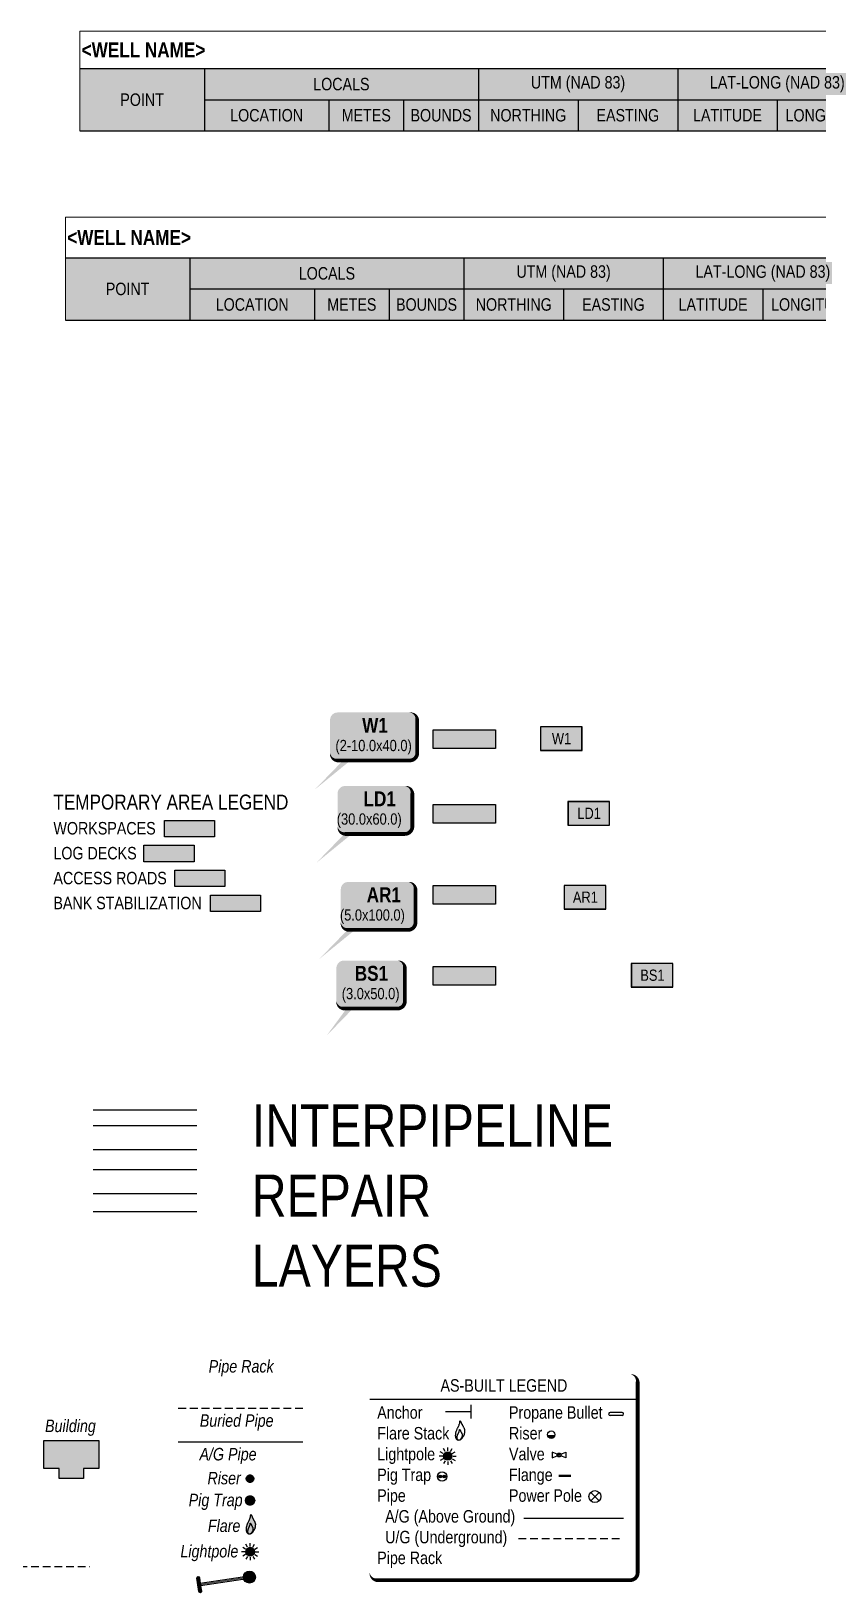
# Model space of a CAD drawing. Extents: x 403018 to 417191, y 6033193 to 6042673.
# Drawn here: x 408707 to 409339, y 6033426 to 6034679 of the extents above; entities that cross this region are included whole.
import ezdxf
from ezdxf.enums import TextEntityAlignment as Align

# ---------------------------------------------------------------- set-up
doc = ezdxf.new("R2010")
doc.units = 0
doc.header["$LTSCALE"] = 5
doc.linetypes.add('POWERLINE5', pattern=[7.8, 2.4, -0.6, 0.6, -0.6, 0.6, -0.6, 2.4])
doc.linetypes.add('UG_PIPE', pattern=[1.875, 1.25, -0.625])
doc.layers.get('Defpoints').update_dxf_attribs({"color": 9})
doc.layers.add('AS-GENERAL', color=48, linetype='Continuous', lineweight=18)
for name, color, linetype, true_color in [('AS-PIPE-AG', 7, 'Continuous', 0x7d00fa), ('AS-PIPE-AG-T', 7, 'Continuous', 0x7d00fa), ('AS-STRUCTURE-H', 7, 'Continuous', 0xa8a8a8), ('AS-STRUCTURE-T', 7, 'Continuous', 0x454545), ('P-100m WELL BORE BUFFER', 7, 'Continuous', 0xf5ffd6), ('P-REPAIR-BLUE-H', 7, 'Continuous', 0xa0d6fd), ('P-REPAIR-BROWN-H', 7, 'Continuous', 0xe7d5cf), ('P-REPAIR-GREEN-H', 7, 'Continuous', 0xd9ffb3), ('P-REPAIR-PURPLE-H', 7, 'Continuous', 0xeeddfd), ('P-REPAIR-TEAL-H', 7, 'Continuous', 0xb8f9d7), ('P-REPAIR-YELLOW-H', 7, 'Continuous', 0xeff1c0), ('P-TEMP-BLUE-H', 7, 'Continuous', 0x99e6ff)]:
    doc.layers.add(name, color=color, linetype=linetype, true_color=true_color)
for name, color, linetype in [('AS-PIPE-UG', 44, 'UG_PIPE'), ('AS-POWER-EXISTING', 72, 'POWERLINE5'), ('AS-POWER-EXISTING-ANC', 72, 'Continuous'), ('AS-POWER-EXISTING-PP', 72, 'Continuous'), ('AS-SYMBOL', 7, 'Continuous'), ('CG-NOTES', 7, 'Continuous'), ('P-TEMP-BLOCKS', 250, 'Continuous'), ('P-TEMP-BLUE', 146, 'Continuous'), ('P-TEMP-H', 41, 'Continuous'), ('P-TEMP_WORKSPACE', 46, 'Continuous'), ('P-WORKAREA', 113, 'Continuous'), ('P-WORKAREA-COUNTY', 104, 'Continuous'), ('P-WORKAREA-COUNTY-H', 71, 'Continuous'), ('P-WORKAREA-H', 111, 'Continuous')]:
    doc.layers.add(name, color=color, linetype=linetype)
doc.layers.add('AS-STRUCTURE', color=7, linetype='Continuous', lineweight=30, true_color=0x595959)
doc.styles.add('80', font='ARIALN.TTF', dxfattribs={"height": 10})
doc.styles.add('80L', font='ARIALN.TTF', dxfattribs={"height": 10})
doc.styles.add('BOLD', font='ARIALNB.TTF')

# ---------------------------------------------------------------- blocks, each defined once
blk = doc.blocks.new('*T315')
at = {"layer": 'CG-NOTES', "color": 0, "linetype": 'ByBlock', "lineweight": -2, "transparency": 16777216}
for p, q in [((0, -30), (960, -30)), ((100, -30), (100, -80)), ((320, -30), (320, -80)), ((480, -30), (480, -80)), ((640, -30), (640, -80)), ((800, -30), (800, -80)), ((960, -30), (960, -80)), ((100, -55), (960, -55)), ((200, -55), (200, -80)), ((260, -55), (260, -80)), ((400, -55), (400, -80)), ((560, -55), (560, -80)), ((720, -55), (720, -80)), ((880, -55), (880, -80)), ((0, -80), (960, -80))]:
    blk.add_line(p, q, dxfattribs=at)
at = {"layer": 'CG-NOTES', "linetype": 'ByBlock', "lineweight": 15, "transparency": 16777216}
blk.add_line((0, -30), (0, -80), dxfattribs=at)
at = {"layer": 'CG-NOTES', "color": 254, "true_color": 0xd9d9d9, "transparency": 16777216}
for points in [[(0, -30), (0, -80), (100, -30), (100, -80)], [(100, -30), (100, -55), (320, -30), (320, -55)], [(320, -30), (320, -55), (480, -30), (480, -55)], [(480, -30), (480, -55), (640, -30), (640, -55)], [(640, -30), (640, -55), (800, -30), (800, -55)], [(800, -30), (800, -55), (960, -30), (960, -55)], [(100, -55), (100, -80), (200, -55), (200, -80)], [(200, -55), (200, -80), (260, -55), (260, -80)], [(260, -55), (260, -80), (320, -55), (320, -80)], [(320, -55), (320, -80), (400, -55), (400, -80)], [(400, -55), (400, -80), (480, -55), (480, -80)], [(480, -55), (480, -80), (560, -55), (560, -80)], [(560, -55), (560, -80), (640, -55), (640, -80)], [(640, -55), (640, -80), (720, -55), (720, -80)], [(720, -55), (720, -80), (800, -55), (800, -80)], [(800, -55), (800, -80), (880, -55), (880, -80)], [(880, -55), (880, -80), (960, -55), (960, -80)]]:
    blk.add_solid(points, dxfattribs=at)
at = {"layer": 'Defpoints', "color": 8, "linetype": 'ByBlock', "lineweight": 0, "transparency": 16777216}
for p, q in [((0, 0), (960, 0)), ((0, 0), (0, -30)), ((960, 0), (960, -30))]:
    blk.add_line(p, q, dxfattribs=at)
at = {"layer": 'CG-NOTES', "color": 0, "transparency": 16777216, "insert": (1.5, -15), "char_height": 12, "width": 957, "attachment_point": 4, "style": '80'}
blk.add_mtext('{\\fArial Narrow|b1|i0|c0|p34;<WELL NAME>}', dxfattribs=at)
at = {"layer": 'CG-NOTES', "color": 14, "transparency": 16777216, "char_height": 10, "attachment_point": 5, "style": '80'}
for s, insert, width in [('LOCALS', (210, -42.5), 217), ('UTM (NAD 83)', (400, -42.5), 157), ('LAT-LONG (NAD 83)', (560, -42.5), 157), ('UTM (NAD 27)', (720, -42.5), 157), ('LAT-LONG (NAD 27)', (880, -42.5), 157), ('POINT', (50, -55), 97), ('LOCATION', (150, -67.5), 97), ('METES', (230, -67.5), 57), ('BOUNDS', (290, -67.5), 57), ('NORTHING', (360, -67.5), 77), ('EASTING', (440, -67.5), 77), ('LATITUDE', (520, -67.5), 77), ('LONGITUDE', (600, -67.5), 77), ('NORTHING', (680, -67.5), 77), ('EASTING', (760, -67.5), 77), ('LATITUDE', (840, -67.5), 77), ('LONGITUDE', (920, -67.5), 77)]:
    blk.add_mtext(s, dxfattribs=dict(at, insert=insert, width=width))
blk = doc.blocks.new('as-built legend')
blk.add_hatch(color=13).paths.add_polyline_path([(38.3, 16.1), (32.5, 16.1, 0.774597)])
h = blk.add_hatch(color=13)
h.dxf.hatch_style = 1
edge = h.paths.add_edge_path()
edge.add_arc((-47.7, -0.3), 3.41, 0, 360)
at = {"layer": 'AS-SYMBOL'}
h = blk.add_hatch(color=13, dxfattribs=at)
h.dxf.hatch_style = 1
h.paths.add_polyline_path([(-52.7, -16.7, 1), (-54.9, -16.7, 1)])
h = blk.add_hatch(color=13, dxfattribs=at)
h.dxf.hatch_style = 1
h.paths.add_polyline_path([(-51.7, -16.7, 1), (-49.4, -16.7, 1)])
at = {"color": 1}
blk.add_line((-110.3, 45.3), (104.8, 45.3), dxfattribs=at)
at = {"color": 13}
for p, q in [((92.3, 34.7), (82.7, 34.7)), ((92.3, 32.3), (82.7, 32.3)), ((32.5, 16.1), (38.3, 16.1)), ((-51.4, 1.9), (-53.7, 3.1)), ((-49.8, 3.4), (-51.1, 5.7)), ((-47.7, 4), (-47.7, 6.6)), ((-45.5, 3.4), (-44.2, 5.7)), ((-44, 1.9), (-41.7, 3.1)), ((36.2, 2.8), (36.2, -1.6)), ((40.3, 1.2), (36.2, 2.8)), ((43.1, 1.2), (47.2, 2.8)), ((47.2, 2.8), (47.2, -1.6)), ((-52, -0.3), (-54.6, -0.3)), ((-51.4, -2.5), (-53.7, -3.8)), ((-49.8, -4), (-51.1, -6.3)), ((-47.7, -4.6), (-47.7, -7.2)), ((-45.5, -4), (-44.2, -6.3)), ((-44, -2.5), (-41.7, -3.8)), ((-43.4, -0.3), (-40.8, -0.3)), ((36.2, -1.6), (40.3, 0)), ((47.2, -1.6), (43.1, 0))]:
    blk.add_line(p, q, dxfattribs=at)
at = {"color": 1, "flags": 128}
blk.add_lwpolyline([(-104.3, -99.9, 3, 3, 0), (98.8, -99.9, 3, 3, 0.414214), (104.8, -93.9, 3, 3, 0), (104.8, 59.3, 3, 0, 0.414214), (98.8, 65.3, 0, 0, 0), (-104.3, 65.3, 0, 0, 0.414214), (-110.3, 59.3, 0, 0, 0), (-110.3, -93.9, 0, 3, 0.414214)], format="xyseb", close=True, dxfattribs=at)
at = {"color": 13, "flags": 128}
for points in [[(-37.6, 12.7), (-37.8, 12.6), (-38, 12.5), (-38.2, 12.4), (-38.5, 12.4), (-38.7, 12.4), (-38.9, 12.3), (-39.1, 12.4), (-39.4, 12.4), (-39.6, 12.4), (-39.8, 12.5), (-39.9, 12.6), (-40.1, 12.7), (-40.3, 12.9), (-40.4, 13.1), (-40.6, 13.3), (-40.7, 13.5), (-40.8, 13.7), (-41, 14), (-41.1, 14.3), (-41.2, 14.6), (-41.3, 15), (-41.3, 15.4), (-41.4, 15.8), (-41.4, 16.2), (-41.4, 16.6), (-41.3, 17.1), (-41.3, 17.6), (-41.2, 18.1), (-41.1, 18.6), (-40.9, 19.1), (-40.8, 19.6), (-40.6, 20), (-40.5, 20.4), (-40.3, 20.8), (-40.2, 21.2), (-40, 21.6), (-39.8, 22), (-39.6, 22.3), (-39.5, 22.7), (-39.3, 23), (-39.1, 23.4), (-39, 23.8), (-38.8, 24.1), (-38.6, 24.5), (-38.5, 24.9), (-38.4, 25.3), (-38.2, 25.7), (-38.1, 26.1), (-38.1, 26.4), (-38, 26.8), (-38, 27.1), (-37.9, 27.4), (-37.9, 27.7), (-37.9, 27.8), (-37.8, 28), (-37.8, 28), (-37.7, 28), (-37.6, 27.9), (-37.5, 27.7), (-37.3, 27.5), (-37.2, 27.3), (-37.1, 27), (-36.9, 26.7), (-36.8, 26.5), (-36.7, 26.2), (-36.6, 25.9), (-36.5, 25.7), (-36.3, 25.4), (-36.2, 25.2), (-36.1, 25), (-36, 24.7), (-35.8, 24.4), (-35.7, 24.2), (-35.5, 23.9), (-35.4, 23.6), (-35.2, 23.3), (-35.1, 23), (-34.9, 22.8), (-34.8, 22.5), (-34.7, 22.2), (-34.6, 22), (-34.4, 21.8), (-34.4, 21.5), (-34.3, 21.3), (-34.2, 21.1), (-34.2, 20.9), (-34.1, 20.7), (-34.1, 20.5), (-34.1, 20.3), (-34.1, 20.1), (-34.1, 19.9), (-34.2, 19.7), (-34.2, 19.5), (-34.2, 19.3), (-34.2, 19.1), (-34.3, 18.9), (-34.3, 18.6), (-34.3, 18.4), (-34.3, 18.2), (-34.4, 17.9), (-34.4, 17.7), (-34.4, 17.4), (-34.5, 17.2), (-34.5, 17), (-34.6, 16.7), (-34.7, 16.5), (-34.8, 16.3), (-35, 16.1), (-35.1, 15.8), (-35.2, 15.6), (-35.4, 15.4), (-35.5, 15.2), (-35.6, 15.1), (-35.7, 14.9), (-35.9, 14.7), (-36, 14.5), (-36.1, 14.4), (-36.2, 14.2), (-36.3, 14.1), (-36.4, 13.9), (-36.5, 13.7), (-36.7, 13.6), (-36.8, 13.4), (-36.9, 13.2), (-37.1, 13.1), (-37.2, 12.9), (-37.4, 12.8)], [(-38, 12.5), (-38.2, 12.5), (-38.3, 12.4), (-38.4, 12.4), (-38.5, 12.4), (-38.7, 12.4), (-38.8, 12.4), (-38.9, 12.4), (-39, 12.4), (-39.2, 12.4), (-39.3, 12.4), (-39.4, 12.5), (-39.5, 12.6), (-39.5, 12.7), (-39.6, 12.8), (-39.7, 12.9), (-39.8, 13), (-39.9, 13.1), (-39.9, 13.3), (-40, 13.4), (-40.1, 13.6), (-40.1, 13.8), (-40.1, 14), (-40.2, 14.3), (-40.2, 14.5), (-40.2, 14.8), (-40.1, 15), (-40.1, 15.3), (-40, 15.6), (-40, 15.9), (-39.9, 16.1), (-39.8, 16.4), (-39.8, 16.7), (-39.7, 16.9), (-39.6, 17.1), (-39.5, 17.3), (-39.4, 17.5), (-39.3, 17.7), (-39.2, 17.9), (-39.1, 18.1), (-39, 18.3), (-38.9, 18.5), (-38.8, 18.7), (-38.7, 19), (-38.6, 19.2), (-38.5, 19.4), (-38.5, 19.6), (-38.4, 19.8), (-38.4, 20), (-38.3, 20.2), (-38.3, 20.4), (-38.3, 20.6), (-38.2, 20.8), (-38.2, 20.9), (-38.2, 21), (-38.2, 21.1), (-38.1, 21.1), (-38.1, 21.1), (-38, 21.1), (-38, 21), (-37.9, 20.9), (-37.8, 20.7), (-37.8, 20.6), (-37.7, 20.4), (-37.6, 20.3), (-37.5, 20.1), (-37.5, 20), (-37.4, 19.8), (-37.3, 19.7), (-37.3, 19.6), (-37.2, 19.4), (-37.1, 19.3), (-37.1, 19.1), (-37, 19), (-36.9, 18.8), (-36.8, 18.7), (-36.7, 18.5), (-36.6, 18.3), (-36.6, 18.2), (-36.5, 18), (-36.4, 17.9), (-36.3, 17.8), (-36.3, 17.6), (-36.2, 17.5), (-36.2, 17.4), (-36.2, 17.3), (-36.1, 17.1), (-36.1, 17), (-36.1, 16.9), (-36.1, 16.8), (-36.1, 16.7), (-36.1, 16.6), (-36.1, 16.5), (-36.1, 16.4), (-36.2, 16.2), (-36.2, 16.1), (-36.2, 16), (-36.2, 15.9), (-36.2, 15.7), (-36.2, 15.6), (-36.2, 15.5), (-36.2, 15.3), (-36.3, 15.2), (-36.3, 15.1), (-36.3, 14.9), (-36.4, 14.8), (-36.4, 14.7), (-36.5, 14.6), (-36.6, 14.4), (-36.7, 14.3), (-36.7, 14.2), (-36.8, 14.1), (-36.9, 14), (-36.9, 13.9), (-37, 13.8), (-37.1, 13.7), (-37.1, 13.6), (-37.2, 13.5), (-37.3, 13.4), (-37.3, 13.3), (-37.4, 13.2), (-37.5, 13.1), (-37.5, 13), (-37.6, 12.9), (-37.7, 12.9), (-37.8, 12.8), (-37.8, 12.7), (-37.9, 12.6)]]:
    blk.add_lwpolyline(points, close=True, dxfattribs=at)
at = {"color": 13, "const_width": 2, "flags": 128}
blk.add_lwpolyline([(41.3, -16.2), (46.3, -16.2), (51.3, -16.2)], dxfattribs=at)
at = {"color": 13}
for centre, radius in [((35.4, 16.9), 3), ((-47.7, -0.3), 3.41), ((41.7, 0.6), 1.56), ((41.7, 0.6), 0.55)]:
    blk.add_circle(centre, radius, dxfattribs=at)
for centre, start, end in [((82.7, 33.5), 90, 270), ((92.3, 33.5), 270, 90)]:
    blk.add_arc(centre, 1.2, start, end, dxfattribs=at)
at = {"layer": 'AS-PIPE-AG', "flags": 128}
blk.add_lwpolyline([(13.4, -50.2), (93.4, -50.2)], dxfattribs=at)
at = {"layer": 'AS-PIPE-UG', "flags": 128}
blk.add_lwpolyline([(9, -66.5), (93.3, -66.5)], dxfattribs=at)
at = {"layer": 'AS-POWER-EXISTING', "linetype": 'Continuous'}
for p, q in [((74, -36.2), (67.1, -29.5)), ((67.1, -36.2), (74, -29.5))]:
    blk.add_line(p, q, dxfattribs=at)
blk.add_circle((70.5, -32.8), 4.8, dxfattribs=at)
at = {"layer": 'AS-SYMBOL', "color": 72}
blk.add_line((-28.9, 29.9), (-28.9, 40.9), dxfattribs=at)
at = {"layer": 'AS-SYMBOL', "color": 72, "flags": 128}
blk.add_lwpolyline([(-49.5, 35.4), (-28.9, 35.4)], dxfattribs=at)
at = {"layer": 'AS-SYMBOL', "color": 13}
for centre, radius in [((-52.2, -16.7), 3.75), ((-53.8, -16.7), 1.12), ((-50.5, -16.7), 1.12)]:
    blk.add_circle(centre, radius, dxfattribs=at)
at = {"insert": (-60.3, 61.4), "char_height": 10, "attachment_point": 1, "style": '80L'}
blk.add_mtext_dynamic_manual_height_columns('\\pi6.8078;AS-BUILT LEGEND', width=114.83, gutter_width=45, heights=[0], dxfattribs=at)
at = {"layer": 'CG-NOTES', "char_height": 10, "attachment_point": 1, "style": '80L'}
for s, insert, width in [('Anchor\\PFlare Stack\\PLightpole\\PPig Trap\\PPipe\\P  A/G (Above Ground)\\P  U/G (Underground)\\PPipe Rack', (-104.3, 39.7), 110.209), ('Propane Bullet\\PRiser\\PValve\\PFlange\\PPower Pole', (1.5, 39.7), 85.182)]:
    blk.add_mtext(s, dxfattribs=dict(at, insert=insert, width=width))
blk = doc.blocks.new('*U408')
at = {"true_color": 0xff8aff}
h = blk.add_hatch(color=211, dxfattribs=at)
edge = h.paths.add_edge_path()
edge.add_line((-29, -20), (29, -20))
edge.add_arc((29, -14), 6, 270, 360)
edge.add_line((35, -14), (35, 12.5))
edge.add_arc((29, 12.5), 6, 0, 90)
edge.add_line((29, 18.5), (-29, 18.5))
edge.add_arc((-29, 12.5), 6, 90, 180)
edge.add_line((-35, 12.5), (-35, -14))
edge.add_arc((-29, -14), 6, 180, 270)
at = {"color": 250, "flags": 128}
blk.add_lwpolyline([(-29, -20, 3, 3, 0), (29, -20, 3, 3, 0.414214), (35, -14, 3, 3, 0), (35, 12.5, 3, 0, 0.414214), (29, 18.5, 0, 0, 0), (-29, 18.5, 0, 0, 0.414214), (-35, 12.5, 0, 0, 0), (-35, -14, 0, 3, 0.414214)], format="xyseb", close=True, dxfattribs=at)
at = {"flags": 128}
blk.add_lwpolyline([(-47.2, -43.3, 0, 7.5, 0), (0, 0, 0, 0, 0)], format="xyseb", dxfattribs=at)
at = {"color": 250}
for tag, p, height, style in [('TEMP_AREA_W1_001', (-9.2, 2.2), 12, 'BOLD'), ('ENTER_TEXT_001', (-30.7, -12.5), 9, '80')]:
    blk.add_attdef(tag, p, '', height=height, dxfattribs=dict(at, style=style))
blk = doc.blocks.new('*U372')
h = blk.add_hatch(color=111)
edge = h.paths.add_edge_path()
edge.add_line((-24, -20), (24, -20))
edge.add_arc((24, -14), 6, 270, 360)
edge.add_line((30, -14), (30, 12.5))
edge.add_arc((24, 12.5), 6, 0, 90)
edge.add_line((24, 18.5), (-24, 18.5))
edge.add_arc((-24, 12.5), 6, 90, 180)
edge.add_line((-30, 12.5), (-30, -14))
edge.add_arc((-24, -14), 6, 180, 270)
at = {"color": 250, "flags": 128}
blk.add_lwpolyline([(-24, -20, 3, 3, 0), (24, -20, 3, 3, 0.414214), (30, -14, 3, 3, 0), (30, 12.5, 3, 0, 0.414214), (24, 18.5, 0, 0, 0), (-24, 18.5, 0, 0, 0.414214), (-30, 12.5, 0, 0, 0), (-30, -14, 0, 3, 0.414214)], format="xyseb", close=True, dxfattribs=at)
at = {"flags": 128}
blk.add_lwpolyline([(-47.2, -43.3, 0, 7.5, 0), (0, 0, 0, 0, 0)], format="xyseb", dxfattribs=at)
at = {"color": 250}
for tag, p, height, style in [('TEMP_AREA_W1_001', (-9.2, 2.2), 12, 'BOLD'), ('ENTER_TEXT_001', (-30.7, -12.5), 9, '80')]:
    blk.add_attdef(tag, p, '', height=height, dxfattribs=dict(at, style=style))
blk = doc.blocks.new('*U373')
h = blk.add_hatch(color=71)
edge = h.paths.add_edge_path()
edge.add_line((-21.5, -20), (21.5, -20))
edge.add_arc((21.5, -14), 6, 270, 360)
edge.add_line((27.5, -14), (27.5, 12.5))
edge.add_arc((21.5, 12.5), 6, 0, 90)
edge.add_line((21.5, 18.5), (-21.5, 18.5))
edge.add_arc((-21.5, 12.5), 6, 90, 180)
edge.add_line((-27.5, 12.5), (-27.5, -14))
edge.add_arc((-21.5, -14), 6, 180, 270)
at = {"color": 250, "flags": 128}
blk.add_lwpolyline([(-21.5, -20, 3, 3, 0), (21.5, -20, 3, 3, 0.414214), (27.5, -14, 3, 3, 0), (27.5, 12.5, 3, 0, 0.414214), (21.5, 18.5, 0, 0, 0), (-21.5, 18.5, 0, 0, 0.414214), (-27.5, 12.5, 0, 0, 0), (-27.5, -14, 0, 3, 0.414214)], format="xyseb", close=True, dxfattribs=at)
at = {"flags": 128}
blk.add_lwpolyline([(-35.4, -41.8, 0, 7.5, 0), (0, 0, 0, 0, 0)], format="xyseb", dxfattribs=at)
at = {"color": 250}
for tag, p, height, style in [('TEMP_AREA_W1_001', (-9.2, 2.2), 12, 'BOLD'), ('ENTER_TEXT_001', (-30.7, -12.5), 9, '80')]:
    blk.add_attdef(tag, p, '', height=height, dxfattribs=dict(at, style=style))
blk = doc.blocks.new('*U374')
at = {"true_color": 0x99e6ff}
h = blk.add_hatch(color=141, dxfattribs=at)
edge = h.paths.add_edge_path()
edge.add_line((-24, -20), (24, -20))
edge.add_arc((24, -14), 6, 270, 360)
edge.add_line((30, -14), (30, 12.5))
edge.add_arc((24, 12.5), 6, 0, 90)
edge.add_line((24, 18.5), (-24, 18.5))
edge.add_arc((-24, 12.5), 6, 90, 180)
edge.add_line((-30, 12.5), (-30, -14))
edge.add_arc((-24, -14), 6, 180, 270)
at = {"color": 250, "flags": 128}
blk.add_lwpolyline([(-24, -20, 3, 3, 0), (24, -20, 3, 3, 0.414214), (30, -14, 3, 3, 0), (30, 12.5, 3, 0, 0.414214), (24, 18.5, 0, 0, 0), (-24, 18.5, 0, 0, 0.414214), (-30, 12.5, 0, 0, 0), (-30, -14, 0, 3, 0.414214)], format="xyseb", close=True, dxfattribs=at)
at = {"flags": 128}
blk.add_lwpolyline([(-47.2, -43.3, 0, 7.5, 0), (0, 0, 0, 0, 0)], format="xyseb", dxfattribs=at)
at = {"color": 250}
for tag, p, height, style in [('TEMP_AREA_W1_001', (-9.2, 2.2), 12, 'BOLD'), ('ENTER_TEXT_001', (-30.7, -12.5), 9, '80')]:
    blk.add_attdef(tag, p, '', height=height, dxfattribs=dict(at, style=style))
blk = doc.blocks.new('Temp_Area5')
at = {"true_color": 0x99e6ff}
h = blk.add_hatch(color=141, dxfattribs=at)
h.dxf.hatch_style = 1
h.paths.add_polyline_path([(-16.8, -9.4), (16.3, -9.4), (16.3, 9.1), (-16.8, 9.1)])
at = {"color": 250}
for points in [[(-17, -9.6), (16.5, -9.6), (16.5, 9.3), (-17, 9.3)], [(-16.9, -9.5), (16.4, -9.5), (16.4, 9.2), (-16.9, 9.2)]]:
    blk.add_lwpolyline(points, close=True, dxfattribs=at)
at = {"color": 250, "style": '80L'}
blk.add_attdef('TEMPORARY', text='', height=9, dxfattribs=at).set_placement((0, -0.1), align=Align.MIDDLE_CENTER)
blk = doc.blocks.new('Temp_Area4')
h = blk.add_hatch(color=71)
h.dxf.hatch_style = 1
h.paths.add_polyline_path([(-16.8, -9.4), (16.3, -9.4), (16.3, 9.1), (-16.8, 9.1)])
at = {"color": 250}
for points in [[(-17, -9.6), (16.5, -9.6), (16.5, 9.3), (-17, 9.3)], [(-16.9, -9.5), (16.4, -9.5), (16.4, 9.2), (-16.9, 9.2)]]:
    blk.add_lwpolyline(points, close=True, dxfattribs=at)
at = {"color": 250, "style": '80L'}
blk.add_attdef('TEMPORARY', text='', height=9, dxfattribs=at).set_placement((0, -0.1), align=Align.MIDDLE_CENTER)
blk = doc.blocks.new('Temp_Area3')
h = blk.add_hatch(color=111)
h.dxf.hatch_style = 1
h.paths.add_polyline_path([(-16.8, -9.4), (16.3, -9.4), (16.3, 9.1), (-16.8, 9.1)])
at = {"color": 250}
for points in [[(-17, -9.6), (16.5, -9.6), (16.5, 9.3), (-17, 9.3)], [(-16.9, -9.5), (16.4, -9.5), (16.4, 9.2), (-16.9, 9.2)]]:
    blk.add_lwpolyline(points, close=True, dxfattribs=at)
at = {"color": 250, "style": '80L'}
blk.add_attdef('TEMPORARY', text='', height=9, dxfattribs=at).set_placement((0, -0.1), align=Align.MIDDLE_CENTER)
blk = doc.blocks.new('Temp_Area_Small_Pink')
at = {"true_color": 0xff8aff}
h = blk.add_hatch(color=211, dxfattribs=at)
h.dxf.hatch_style = 1
h.paths.add_polyline_path([(-16.8, -9.4), (16.3, -9.4), (16.3, 9.1), (-16.8, 9.1)])
at = {"color": 250}
for points in [[(-17, -9.6), (16.5, -9.6), (16.5, 9.3), (-17, 9.3)], [(-16.9, -9.5), (16.4, -9.5), (16.4, 9.2), (-16.9, 9.2)]]:
    blk.add_lwpolyline(points, close=True, dxfattribs=at)
at = {"color": 250, "style": '80L'}
blk.add_attdef('TEMPORARY', text='', height=9, dxfattribs=at).set_placement((0, -0.1), align=Align.MIDDLE_CENTER)
blk = doc.blocks.new('RISER')
h = blk.add_hatch(color=255)
h.dxf.hatch_style = 1
edge = h.paths.add_edge_path()
edge.add_arc((0, 0), 0.7, 0, 360)
blk.add_hatch(color=13).paths.add_polyline_path([(0.58, -0.15), (-0.58, -0.15, 0.774597)])
at = {"color": 13}
blk.add_line((-0.58, -0.15), (0.58, -0.15), dxfattribs=at)
blk.add_circle((0, 0), 0.6, dxfattribs=at)
blk = doc.blocks.new('PIG')
h = blk.add_hatch(color=255)
h.dxf.hatch_style = 1
edge = h.paths.add_edge_path()
edge.add_arc((0, 0), 0.85, 0, 360)
at = {"layer": 'AS-SYMBOL'}
h = blk.add_hatch(color=13, dxfattribs=at)
h.dxf.hatch_style = 1
h.paths.add_polyline_path([(-0.1, 0, 1), (-0.55, 0, 1)])
h = blk.add_hatch(color=13, dxfattribs=at)
h.dxf.hatch_style = 1
h.paths.add_polyline_path([(0.1, 0, 1), (0.55, 0, 1)])
at = {"layer": 'AS-SYMBOL', "color": 13}
for centre, radius in [((0, 0), 0.75), ((-0.33, 0), 0.225), ((0.33, 0), 0.225)]:
    blk.add_circle(centre, radius, dxfattribs=at)
blk = doc.blocks.new('FLARE')
h = blk.add_hatch(color=255)
h.dxf.hatch_style = 1
h.paths.add_polyline_path([(0.16, 2.41, 0.114147), (0.13, 2.43), (0.11, 2.44, 0.261551), (0.01, 2.42), (0, 2.41, 0.131268), (-0.03, 2.37), (-0.04, 2.35, 0.041497), (-0.05, 2.33), (-0.05, 2.29, 0.015174), (-0.05, 2.29), (-0.06, 2.24, 0.004376), (-0.06, 2.24), (-0.07, 2.18), (-0.08, 2.11), (-0.09, 2.05), (-0.1, 1.98), (-0.12, 1.91), (-0.14, 1.83), (-0.17, 1.76), (-0.19, 1.68), (-0.22, 1.61), (-0.26, 1.53), (-0.29, 1.46), (-0.32, 1.39), (-0.36, 1.32), (-0.39, 1.25, 0.000505), (-0.39, 1.25), (-0.43, 1.18, 0.002398), (-0.43, 1.18), (-0.46, 1.1, 0.004177), (-0.46, 1.1), (-0.5, 1.03, 0.005735), (-0.5, 1.03), (-0.53, 0.95, 0.006994), (-0.53, 0.95), (-0.56, 0.87, 0.00791), (-0.57, 0.87), (-0.6, 0.78, 0.008323), (-0.6, 0.78), (-0.63, 0.69, 0.008095), (-0.63, 0.68), (-0.66, 0.59, 0.008067), (-0.66, 0.59), (-0.68, 0.49, 0.008387), (-0.68, 0.49), (-0.7, 0.39, 0.009056), (-0.71, 0.38), (-0.72, 0.28, 0.010123), (-0.72, 0.28), (-0.74, 0.18, 0.011689), (-0.74, 0.18), (-0.75, 0.08, 0.013925), (-0.75, 0.08), (-0.75, -0.02, 0.016488), (-0.75, -0.02), (-0.75, -0.11, 0.017255), (-0.75, -0.12), (-0.74, -0.2, 0.01735), (-0.74, -0.2), (-0.73, -0.28, 0.017311), (-0.73, -0.29), (-0.71, -0.36, 0.01715), (-0.71, -0.36), (-0.69, -0.43, 0.016886), (-0.69, -0.44), (-0.66, -0.5, 0.016546), (-0.66, -0.5), (-0.63, -0.56, 0.016164), (-0.63, -0.56), (-0.6, -0.61, 0.016329), (-0.6, -0.62), (-0.57, -0.66, 0.018828), (-0.57, -0.67), (-0.54, -0.71, 0.022087), (-0.53, -0.71), (-0.5, -0.75, 0.025345), (-0.49, -0.76), (-0.46, -0.78, 0.028234), (-0.45, -0.79), (-0.42, -0.82, 0.030298), (-0.41, -0.82), (-0.37, -0.84, 0.031129), (-0.36, -0.85), (-0.32, -0.86, 0.030544), (-0.31, -0.87), (-0.27, -0.88, 0.028465), (-0.26, -0.88), (-0.22, -0.89, 0.025311), (-0.21, -0.89), (-0.16, -0.89, 0.02283), (-0.15, -0.89), (-0.11, -0.89, 0.021226), (-0.1, -0.89), (-0.05, -0.88, 0.020401), (-0.04, -0.88), (0, -0.87, 0.020299), (0.01, -0.87), (0.05, -0.85, 0.020911), (0.06, -0.85), (0.11, -0.83, 0.022277), (0.11, -0.83), (0.15, -0.81, 0.023712), (0.16, -0.8), (0.2, -0.78, 0.022408), (0.21, -0.78), (0.24, -0.75, 0.01993), (0.25, -0.74), (0.28, -0.72, 0.017146), (0.28, -0.71), (0.31, -0.68, 0.014211), (0.32, -0.68), (0.35, -0.64, 0.011221), (0.35, -0.64), (0.37, -0.61, 0.008212), (0.38, -0.61), (0.4, -0.57, 0.005172), (0.4, -0.57), (0.42, -0.54, 0.002523), (0.43, -0.54), (0.45, -0.5, 0.001671), (0.45, -0.5), (0.47, -0.47, 0.001229), (0.47, -0.47), (0.49, -0.44, 0.00075), (0.49, -0.44), (0.51, -0.41, 0.00026), (0.51, -0.41), (0.54, -0.37), (0.56, -0.34), (0.58, -0.3), (0.61, -0.27), (0.63, -0.23, 0.001311), (0.63, -0.23), (0.66, -0.19, 0.003726), (0.66, -0.19), (0.69, -0.15, 0.006065), (0.69, -0.14), (0.72, -0.1, 0.008452), (0.72, -0.1), (0.74, -0.05, 0.010991), (0.75, -0.05), (0.77, 0, 0.013767), (0.77, 0), (0.79, 0.05, 0.016839), (0.8, 0.05), (0.81, 0.1, 0.019104), (0.82, 0.11), (0.83, 0.15, 0.016987), (0.83, 0.16), (0.84, 0.21, 0.013636), (0.84, 0.21), (0.85, 0.26, 0.010244), (0.85, 0.27), (0.86, 0.31, 0.006846), (0.86, 0.32), (0.86, 0.37, 0.003419), (0.86, 0.37), (0.86, 0.41), (0.87, 0.46), (0.87, 0.5), (0.88, 0.54), (0.88, 0.59), (0.89, 0.63, 0.001278), (0.89, 0.63), (0.89, 0.67, 0.004735), (0.89, 0.67), (0.9, 0.71, 0.008354), (0.9, 0.72), (0.9, 0.76, 0.012059), (0.9, 0.76), (0.9, 0.8, 0.015712), (0.9, 0.81), (0.9, 0.85, 0.018457), (0.9, 0.85), (0.9, 0.89, 0.018102), (0.9, 0.9), (0.89, 0.94, 0.016533), (0.89, 0.95), (0.88, 0.99, 0.014576), (0.88, 0.99), (0.87, 1.03, 0.012435), (0.86, 1.04), (0.85, 1.08, 0.010283), (0.85, 1.09), (0.83, 1.13, 0.00824), (0.83, 1.13), (0.81, 1.18, 0.00638), (0.81, 1.18), (0.78, 1.23, 0.004735), (0.78, 1.23), (0.76, 1.29, 0.003388), (0.75, 1.29), (0.73, 1.34, 0.002345), (0.73, 1.34), (0.7, 1.4, 0.001492), (0.7, 1.4), (0.67, 1.46, 0.000746), (0.67, 1.46), (0.63, 1.51), (0.6, 1.57), (0.57, 1.62), (0.55, 1.68), (0.52, 1.73), (0.49, 1.78), (0.47, 1.83), (0.45, 1.87), (0.42, 1.92), (0.4, 1.97), (0.38, 2.02), (0.35, 2.08, 0.000332), (0.35, 2.08), (0.33, 2.13, 0.001849), (0.33, 2.13), (0.3, 2.19, 0.0038), (0.3, 2.19), (0.27, 2.24, 0.006473), (0.27, 2.24), (0.25, 2.29, 0.010865), (0.24, 2.3), (0.22, 2.34, 0.019524), (0.22, 2.34), (0.19, 2.38, 0.041077), (0.18, 2.39)])
at = {"color": 13, "flags": 128}
for points in [[(0.11, -0.72), (0.07, -0.74), (0.03, -0.76), (-0.02, -0.77), (-0.07, -0.78), (-0.11, -0.79), (-0.16, -0.79), (-0.2, -0.79), (-0.25, -0.78), (-0.29, -0.77), (-0.32, -0.76), (-0.36, -0.74), (-0.4, -0.71), (-0.43, -0.68), (-0.46, -0.65), (-0.49, -0.61), (-0.52, -0.56), (-0.54, -0.51), (-0.57, -0.46), (-0.59, -0.4), (-0.61, -0.33), (-0.63, -0.26), (-0.64, -0.19), (-0.65, -0.11), (-0.65, -0.02), (-0.65, 0.07), (-0.64, 0.17), (-0.63, 0.27), (-0.61, 0.36), (-0.58, 0.46), (-0.56, 0.56), (-0.53, 0.66), (-0.5, 0.75), (-0.47, 0.83), (-0.44, 0.91), (-0.41, 0.99), (-0.37, 1.06), (-0.34, 1.13), (-0.3, 1.2), (-0.27, 1.27), (-0.23, 1.34), (-0.2, 1.42), (-0.16, 1.49), (-0.13, 1.57), (-0.1, 1.65), (-0.07, 1.73), (-0.04, 1.8), (-0.02, 1.88), (0, 1.96), (0.01, 2.03), (0.02, 2.1), (0.03, 2.17), (0.04, 2.22), (0.05, 2.27), (0.05, 2.31), (0.06, 2.34), (0.08, 2.35), (0.09, 2.34), (0.11, 2.32), (0.13, 2.29), (0.16, 2.25), (0.18, 2.2), (0.21, 2.14), (0.24, 2.09), (0.26, 2.03), (0.29, 1.98), (0.31, 1.93), (0.33, 1.88), (0.36, 1.83), (0.38, 1.78), (0.41, 1.73), (0.43, 1.68), (0.46, 1.63), (0.49, 1.58), (0.52, 1.52), (0.55, 1.47), (0.58, 1.41), (0.61, 1.35), (0.64, 1.3), (0.67, 1.24), (0.69, 1.19), (0.72, 1.14), (0.74, 1.09), (0.75, 1.05), (0.77, 1), (0.78, 0.96), (0.79, 0.92), (0.8, 0.88), (0.8, 0.84), (0.8, 0.8), (0.8, 0.76), (0.8, 0.72), (0.79, 0.68), (0.79, 0.64), (0.78, 0.6), (0.78, 0.56), (0.77, 0.51), (0.77, 0.47), (0.76, 0.42), (0.76, 0.37), (0.76, 0.33), (0.75, 0.28), (0.74, 0.23), (0.73, 0.18), (0.72, 0.13), (0.7, 0.09), (0.68, 0.04), (0.66, 0), (0.63, -0.05), (0.61, -0.09), (0.58, -0.13), (0.55, -0.17), (0.53, -0.21), (0.5, -0.25), (0.48, -0.28), (0.45, -0.32), (0.43, -0.35), (0.41, -0.38), (0.39, -0.42), (0.37, -0.45), (0.34, -0.48), (0.32, -0.51), (0.3, -0.55), (0.27, -0.58), (0.24, -0.61), (0.21, -0.64), (0.18, -0.67), (0.15, -0.7)], [(0.02, -0.75), (-0.01, -0.76), (-0.03, -0.77), (-0.05, -0.78), (-0.08, -0.78), (-0.11, -0.79), (-0.13, -0.79), (-0.16, -0.79), (-0.18, -0.78), (-0.2, -0.78), (-0.23, -0.77), (-0.25, -0.76), (-0.26, -0.74), (-0.28, -0.73), (-0.3, -0.71), (-0.32, -0.69), (-0.33, -0.66), (-0.35, -0.63), (-0.36, -0.6), (-0.37, -0.57), (-0.39, -0.53), (-0.4, -0.49), (-0.4, -0.45), (-0.41, -0.41), (-0.41, -0.36), (-0.41, -0.31), (-0.4, -0.25), (-0.39, -0.2), (-0.38, -0.14), (-0.37, -0.09), (-0.36, -0.03), (-0.34, 0.02), (-0.32, 0.07), (-0.31, 0.12), (-0.29, 0.16), (-0.27, 0.21), (-0.25, 0.25), (-0.23, 0.29), (-0.21, 0.33), (-0.19, 0.37), (-0.17, 0.41), (-0.15, 0.45), (-0.14, 0.49), (-0.12, 0.53), (-0.1, 0.58), (-0.08, 0.62), (-0.07, 0.66), (-0.06, 0.71), (-0.05, 0.75), (-0.04, 0.79), (-0.03, 0.83), (-0.03, 0.87), (-0.02, 0.9), (-0.02, 0.93), (-0.01, 0.95), (-0.01, 0.96), (0, 0.97), (0.01, 0.96), (0.02, 0.95), (0.03, 0.94), (0.04, 0.91), (0.06, 0.88), (0.07, 0.86), (0.09, 0.82), (0.1, 0.79), (0.12, 0.76), (0.13, 0.74), (0.14, 0.71), (0.16, 0.68), (0.17, 0.65), (0.18, 0.63), (0.2, 0.6), (0.21, 0.57), (0.23, 0.54), (0.25, 0.51), (0.26, 0.47), (0.28, 0.44), (0.3, 0.41), (0.31, 0.38), (0.33, 0.35), (0.34, 0.32), (0.36, 0.29), (0.37, 0.27), (0.38, 0.24), (0.39, 0.22), (0.39, 0.19), (0.4, 0.17), (0.4, 0.15), (0.41, 0.13), (0.41, 0.1), (0.41, 0.08), (0.4, 0.06), (0.4, 0.04), (0.4, 0.01), (0.39, -0.01), (0.39, -0.03), (0.39, -0.06), (0.39, -0.08), (0.38, -0.11), (0.38, -0.14), (0.38, -0.16), (0.38, -0.19), (0.37, -0.22), (0.37, -0.24), (0.36, -0.27), (0.35, -0.3), (0.34, -0.32), (0.32, -0.35), (0.31, -0.37), (0.3, -0.4), (0.28, -0.42), (0.27, -0.44), (0.25, -0.46), (0.24, -0.48), (0.22, -0.5), (0.21, -0.52), (0.2, -0.54), (0.19, -0.56), (0.17, -0.58), (0.16, -0.6), (0.15, -0.61), (0.14, -0.63), (0.12, -0.65), (0.11, -0.67), (0.09, -0.69), (0.08, -0.7), (0.06, -0.72), (0.04, -0.74)]]:
    blk.add_lwpolyline(points, close=True, dxfattribs=at)
blk = doc.blocks.new('lightpole')
h = blk.add_hatch(color=255)
h.dxf.hatch_style = 1
h.paths.add_polyline_path([(-0.78, 0, 1), (0.78, 0, 1)])
h.paths.add_polyline_path([(0.68, 0, -1), (-0.68, 0, -1)], flags=16)
h = blk.add_hatch(color=13)
h.dxf.hatch_style = 1
edge = h.paths.add_edge_path()
edge.add_arc((0, 0), 0.682, 0, 360)
at = {"color": 13}
for p, q in [((-0.86, 0), (-1.38, 0)), ((-0.75, 0.43), (-1.19, 0.69)), ((-0.43, 0.75), (-0.69, 1.19)), ((0, 0.86), (0, 1.38)), ((0.43, 0.75), (0.69, 1.19)), ((0.75, 0.43), (1.19, 0.69)), ((0.86, 0), (1.38, 0)), ((-0.75, -0.43), (-1.19, -0.69)), ((-0.43, -0.75), (-0.69, -1.19)), ((0, -0.86), (0, -1.38)), ((0.43, -0.75), (0.69, -1.19)), ((0.75, -0.43), (1.19, -0.69))]:
    blk.add_line(p, q, dxfattribs=at)
blk.add_circle((0, 0), 0.682, dxfattribs=at)
blk = doc.blocks.new('POWERPOLE')
h = blk.add_hatch(color=255)
edge = h.paths.add_edge_path()
edge.add_arc((0, 0), 0.96, 0, 360)
at = {"linetype": 'Continuous'}
for p, q in [((0.68, -0.68), (-0.68, 0.68)), ((-0.68, -0.68), (0.68, 0.68))]:
    blk.add_line(p, q, dxfattribs=at)
blk.add_circle((0, 0), 0.96, dxfattribs=at)
blk = doc.blocks.new('*U391')
h = blk.add_hatch(color=255)
h.dxf.hatch_style = 1
edge = h.paths.add_edge_path()
edge.add_arc((-0.16, 1.09), 0.2, 8.493, 188.493, ccw=False)
edge.add_line((0.04, 1.12), (0.23, -0.17))
edge.add_line((0.23, -0.17), (0.36, -1.06))
edge.add_arc((0.16, -1.09), 0.2, -171.507, 8.493, ccw=False)
edge.add_line((-0.04, -1.12), (-0.36, 1.06))
h = blk.add_hatch(color=255)
h.dxf.hatch_style = 1
edge = h.paths.add_edge_path()
edge.add_arc((8.07, 1.21), 0.2, -81.507, 98.493, ccw=False)
edge.add_line((8.1, 1.01), (0.23, -0.17))
edge.add_line((0.23, -0.17), (0.17, 0.23))
edge.add_line((0.17, 0.23), (8.04, 1.4))
at = {"color": 255}
blk.add_lwpolyline([(-0.36, 1.06, -1), (0.04, 1.12), (0.23, -0.17), (0.36, -1.06, -1), (-0.04, -1.12)], format="xyb", close=True, dxfattribs=at)
at = {"color": 72, "const_width": 0.1, "flags": 128}
for points in [[(-0.16, 1.09), (0.16, -1.09)], [(8.07, 1.21), (0, 0)]]:
    blk.add_lwpolyline(points, dxfattribs=at)
at = {"color": 255, "flags": 128}
blk.add_lwpolyline([(8.04, 1.4, -1), (8.1, 1.01), (0.23, -0.17), (0.17, 0.23)], format="xyb", close=True, dxfattribs=at)
blk = doc.blocks.new('*T394')
at = {"layer": 'CG-NOTES', "color": 0, "linetype": 'ByBlock', "lineweight": -2, "transparency": 16777216}
for p, q in [((0, -32.75), (960, -32.75)), ((100, -32.75), (100, -82.75)), ((320, -32.75), (320, -82.75)), ((480, -32.75), (480, -82.75)), ((640, -32.75), (640, -82.75)), ((800, -32.75), (800, -82.75)), ((960, -32.75), (960, -82.75)), ((100, -57.75), (960, -57.75)), ((200, -57.75), (200, -82.75)), ((260, -57.75), (260, -82.75)), ((400, -57.75), (400, -82.75)), ((560, -57.75), (560, -82.75)), ((720, -57.75), (720, -82.75)), ((880, -57.75), (880, -82.75)), ((0, -82.75), (960, -82.75))]:
    blk.add_line(p, q, dxfattribs=at)
at = {"layer": 'CG-NOTES', "linetype": 'ByBlock', "lineweight": 15, "transparency": 16777216}
blk.add_line((0, -32.75), (0, -82.75), dxfattribs=at)
at = {"layer": 'CG-NOTES', "color": 254, "true_color": 0xd9d9d9, "transparency": 16777216}
for points in [[(0, -32.75), (0, -82.75), (100, -32.75), (100, -82.75)], [(100, -32.75), (100, -57.75), (320, -32.75), (320, -57.75)], [(320, -32.75), (320, -57.75), (480, -32.75), (480, -57.75)], [(480, -32.75), (480, -57.75), (640, -32.75), (640, -57.75)], [(640, -32.75), (640, -57.75), (800, -32.75), (800, -57.75)], [(800, -32.75), (800, -57.75), (960, -32.75), (960, -57.75)], [(100, -57.75), (100, -82.75), (200, -57.75), (200, -82.75)], [(200, -57.75), (200, -82.75), (260, -57.75), (260, -82.75)], [(260, -57.75), (260, -82.75), (320, -57.75), (320, -82.75)], [(320, -57.75), (320, -82.75), (400, -57.75), (400, -82.75)], [(400, -57.75), (400, -82.75), (480, -57.75), (480, -82.75)], [(480, -57.75), (480, -82.75), (560, -57.75), (560, -82.75)], [(560, -57.75), (560, -82.75), (640, -57.75), (640, -82.75)], [(640, -57.75), (640, -82.75), (720, -57.75), (720, -82.75)], [(720, -57.75), (720, -82.75), (800, -57.75), (800, -82.75)], [(800, -57.75), (800, -82.75), (880, -57.75), (880, -82.75)], [(880, -57.75), (880, -82.75), (960, -57.75), (960, -82.75)]]:
    blk.add_solid(points, dxfattribs=at)
at = {"layer": 'Defpoints', "color": 8, "linetype": 'ByBlock', "lineweight": 0, "transparency": 16777216}
for p, q in [((0, 0), (960, 0)), ((0, 0), (0, -32.75)), ((800, 0), (800, -32.75)), ((960, 0), (960, -32.75))]:
    blk.add_line(p, q, dxfattribs=at)
at = {"layer": 'CG-NOTES', "color": 0, "transparency": 16777216, "char_height": 12, "style": '80'}
for s, insert, width, attachment_point in [('{\\fArial Narrow|b1|i0|c0|p34;<WELL NAME>}', (1.5, -16.38), 797, 4), ('{\\fArial Narrow|b1|i0|c0|p34;ID XXXXX}', (958.5, -16.38), 157, 6)]:
    blk.add_mtext(s, dxfattribs=dict(at, insert=insert, width=width, attachment_point=attachment_point))
at = {"layer": 'CG-NOTES', "color": 14, "transparency": 16777216, "char_height": 10, "attachment_point": 5, "style": '80'}
for s, insert, width in [('LOCALS', (210, -45.25), 217), ('UTM (NAD 83)', (400, -45.25), 157), ('LAT-LONG (NAD 83)', (560, -45.25), 157), ('UTM (NAD 27)', (720, -45.25), 157), ('LAT-LONG (NAD 27)', (880, -45.25), 157), ('POINT', (50, -57.75), 97), ('LOCATION', (150, -70.25), 97), ('METES', (230, -70.25), 57), ('BOUNDS', (290, -70.25), 57), ('NORTHING', (360, -70.25), 77), ('EASTING', (440, -70.25), 77), ('LATITUDE', (520, -70.25), 77), ('LONGITUDE', (600, -70.25), 77), ('NORTHING', (680, -70.25), 77), ('EASTING', (760, -70.25), 77), ('LATITUDE', (840, -70.25), 77), ('LONGITUDE', (920, -70.25), 77)]:
    blk.add_mtext(s, dxfattribs=dict(at, insert=insert, width=width))

msp = doc.modelspace()

# ---------------------------------------------------------------- hatches: boundary and pattern name
at = {"layer": 'AS-STRUCTURE-H'}
h = msp.add_hatch(color=256, dxfattribs=at)
h.dxf.hatch_style = 1
h.paths.add_polyline_path([(408748.997, 6033525.735), (408748.997, 6033517.76), (408729.409, 6033517.76), (408729.409, 6033525.735), (408717.075, 6033525.735), (408717.075, 6033548.211), (408761.33, 6033548.211), (408761.33, 6033525.735)])
at = {"layer": 'P-TEMP-BLUE-H'}
h = msp.add_hatch(color=256, dxfattribs=at)
h.dxf.hatch_style = 1
h.paths.add_polyline_path([(408822.296, 6034005.948), (408862.517, 6034005.948), (408862.517, 6033992.734), (408822.296, 6033992.734)])
h = msp.add_hatch(color=256, dxfattribs=at)
h.dxf.hatch_style = 1
h.paths.add_polyline_path([(409079.649, 6033993.62), (409079.649, 6033978.62), (409029.649, 6033978.62), (409029.649, 6033993.62)])
at = {"layer": 'P-TEMP-H'}
h = msp.add_hatch(color=256, dxfattribs=at)
h.dxf.hatch_style = 1
h.paths.add_polyline_path([(409079.649, 6034118.62), (409079.649, 6034103.62), (409029.649, 6034103.62), (409029.649, 6034118.62)])
msp.add_hatch(color=256, dxfattribs=at).paths.add_polyline_path([(408813.981, 6034045.948), (408854.203, 6034045.948), (408854.203, 6034032.734), (408813.981, 6034032.734)])
at = {"layer": 'P-WORKAREA-COUNTY-H'}
h = msp.add_hatch(color=256, dxfattribs=at)
h.dxf.hatch_style = 1
h.paths.add_polyline_path([(408850.957, 6033985.948), (408891.178, 6033985.948), (408891.178, 6033972.734), (408850.957, 6033972.734)])
h = msp.add_hatch(color=256, dxfattribs=at)
h.dxf.hatch_style = 1
h.paths.add_polyline_path([(409079.649, 6033928.62), (409079.649, 6033913.62), (409029.649, 6033913.62), (409029.649, 6033928.62)])
at = {"layer": 'P-WORKAREA-H'}
h = msp.add_hatch(color=256, dxfattribs=at)
h.dxf.hatch_style = 1
h.paths.add_polyline_path([(409079.649, 6034058.62), (409079.649, 6034043.62), (409029.649, 6034043.62), (409029.649, 6034058.62)])
h = msp.add_hatch(color=256, dxfattribs=at)
h.dxf.hatch_style = 1
h.paths.add_polyline_path([(408797.53, 6034025.948), (408837.751, 6034025.948), (408837.751, 6034012.734), (408797.53, 6034012.734)])

# ---------------------------------------------------------------- linework, layer by layer
at = {"layer": 'AS-PIPE-AG', "flags": 128}
msp.add_lwpolyline([(408825.053, 6033547.125), (408925.053, 6033547.125)], dxfattribs=at)
at = {"layer": 'AS-PIPE-UG', "flags": 128}
for points in [[(408825.053, 6033574.102), (408925.053, 6033574.102)], [(408597.271, 6033500.932), (408596.661, 6033473.852), (408598.18, 6033463.736), (408603.746, 6033458.679), (408623.483, 6033450.081), (408645.244, 6033447.047), (408753.939, 6033447.047)]]:
    msp.add_lwpolyline(points, dxfattribs=at)
at = {"layer": 'AS-STRUCTURE', "flags": 128}
msp.add_lwpolyline([(408748.997, 6033525.735), (408748.997, 6033517.76), (408729.409, 6033517.76), (408729.409, 6033525.735), (408717.075, 6033525.735), (408717.075, 6033548.211), (408761.33, 6033548.211), (408761.33, 6033525.735)], close=True, dxfattribs=at)
at = {"layer": 'P-REPAIR-BLUE-H'}
msp.add_line((408756.614, 6033813.703), (408839.998, 6033813.703), dxfattribs=at)
at = {"layer": 'P-REPAIR-BROWN-H'}
msp.add_line((408756.614, 6033800.881), (408839.998, 6033800.881), dxfattribs=at)
at = {"layer": 'P-REPAIR-GREEN-H'}
msp.add_line((408756.614, 6033781.648), (408839.998, 6033781.648), dxfattribs=at)
at = {"layer": 'P-REPAIR-PURPLE-H'}
msp.add_line((408756.614, 6033765.621), (408839.998, 6033765.621), dxfattribs=at)
at = {"layer": 'P-REPAIR-TEAL-H'}
msp.add_line((408756.614, 6033746.387), (408839.998, 6033746.387), dxfattribs=at)
at = {"layer": 'P-REPAIR-YELLOW-H'}
msp.add_line((408756.614, 6033731.963), (408839.998, 6033731.963), dxfattribs=at)
at = {"layer": 'P-TEMP-BLUE'}
for points in [[(408822.296, 6034005.948), (408862.517, 6034005.948), (408862.517, 6033992.734), (408822.296, 6033992.734)], [(409079.649, 6033993.62), (409079.649, 6033978.62), (409029.649, 6033978.62), (409029.649, 6033993.62)]]:
    msp.add_lwpolyline(points, close=True, dxfattribs=at)
at = {"layer": 'P-TEMP_WORKSPACE'}
for points in [[(409079.649, 6034118.62), (409079.649, 6034103.62), (409029.649, 6034103.62), (409029.649, 6034118.62)], [(408813.981, 6034045.948), (408854.203, 6034045.948), (408854.203, 6034032.734), (408813.981, 6034032.734)]]:
    msp.add_lwpolyline(points, close=True, dxfattribs=at)
at = {"layer": 'P-WORKAREA'}
for points in [[(409079.649, 6034058.62), (409079.649, 6034043.62), (409029.649, 6034043.62), (409029.649, 6034058.62)], [(408797.53, 6034025.948), (408837.751, 6034025.948), (408837.751, 6034012.734), (408797.53, 6034012.734)]]:
    msp.add_lwpolyline(points, close=True, dxfattribs=at)
at = {"layer": 'P-WORKAREA-COUNTY'}
for points in [[(408850.957, 6033985.948), (408891.178, 6033985.948), (408891.178, 6033972.734), (408850.957, 6033972.734)], [(409079.649, 6033928.62), (409079.649, 6033913.62), (409029.649, 6033913.62), (409029.649, 6033928.62)]]:
    msp.add_lwpolyline(points, close=True, dxfattribs=at)

# ---------------------------------------------------------------- block references
for name, p in [('*T315', (408746.015, 6034679.331)), ('*T394', (408734.411, 6034530.187))]:
    msp.add_blockref(name, p)
at = {"layer": 'AS-POWER-EXISTING-ANC', "xscale": 4.999999999999995, "yscale": 4.999999999999995, "zscale": 4.999999999999995}
msp.add_blockref('*U391', (408841.85, 6033432.462), dxfattribs=at)
at = {"layer": 'AS-POWER-EXISTING-PP', "xscale": 4.999999999999995, "yscale": 4.999999999999995, "zscale": 4.999999999999995}
msp.add_blockref('POWERPOLE', (408882.209, 6033438.489), dxfattribs=at)
at = {"layer": 'AS-SYMBOL'}
for name, p, xscale, yscale, zscale in [('RISER', (408882.676, 6033517.526), 5.000000000000007, 5.000000000000007, 5.000000000000007), ('PIG', (408882.676, 6033500.02), 4.999999999999995, 4.999999999999995, 4.999999999999995), ('FLARE', (408882.969, 6033476.952), 4.999999999999995, 4.999999999999995, 4.999999999999995), ('lightpole', (408882.74, 6033458.914), 4.999999999999995, 4.999999999999995, 4.999999999999995)]:
    msp.add_blockref(name, p, dxfattribs=dict(at, xscale=xscale, yscale=yscale, zscale=zscale))
at = {"layer": 'CG-NOTES'}
msp.add_blockref('as-built legend', (409089.094, 6033535.966), dxfattribs=at)
at = {"layer": 'P-100m WELL BORE BUFFER'}
msp.add_blockref('Temp_Area_Small_Pink', (409132.781, 6034111.681), dxfattribs=at).add_auto_attribs({'TEMPORARY': 'W1'})
at = {"layer": 'P-TEMP-BLOCKS'}
for name, p, values in [('*U408', (408981.934, 6034114.012), {'TEMP_AREA_W1_001': 'W1', 'ENTER_TEXT_001': '(2-10.0x40.0)'}), ('*U372', (408983.014, 6034055.007), {'TEMP_AREA_W1_001': 'LD1', 'ENTER_TEXT_001': '(30.0x60.0)'}), ('Temp_Area3', (409154.916, 6034051.689), {'TEMPORARY': 'LD1'}), ('*U374', (408985.542, 6033978.004), {'TEMP_AREA_W1_001': 'AR1', 'ENTER_TEXT_001': '(5.0x100.0)'}), ('Temp_Area5', (409151.907, 6033984.371), {'TEMPORARY': 'AR1'}), ('Temp_Area4', (409205.76, 6033921.739), {'TEMPORARY': 'BS1'})]:
    msp.add_blockref(name, p, dxfattribs=at).add_auto_attribs(values)
ref = msp.add_blockref('*U373', (408979.53, 6033914.867), dxfattribs=at)
ref.add_attrib('TEMP_AREA_W1_001', 'BS1', (408966.781, 6033917.132), dxfattribs={"layer": '0', "color": 250, "height": 12, "style": 'BOLD'})
ref.add_attrib('ENTER_TEXT_001', '(3.0x50.0)', (408956.321, 6033902.397), dxfattribs={"layer": '0', "color": 250, "height": 9, "style": '80'})

# ---------------------------------------------------------------- texts
at = {"color": 3, "insert": (408884.157, 6033817.892), "char_height": 33.75, "attachment_point": 1, "style": '80L'}
msp.add_mtext_dynamic_manual_height_columns('INTERPIPELINE REPAIR LAYERS', width=305.53788, gutter_width=45, heights=[0], dxfattribs=at)
at = {"layer": 'AS-GENERAL', "char_height": 10, "attachment_point": 1, "style": '80L'}
for s, width, insert in [('\\pi0.29898;{\\fArial Narrow|b0|i1|c0|p34;Buried Pipe}', 59.03588, (408842.06, 6033569.181)), ('\\pi0.32626;{\\fArial Narrow|b0|i1|c0|p34;Riser}', 27.82169, (408848.216, 6033522.992)), ('\\pi0.32626;{\\fArial Narrow|b0|i1|c0|p34;Pig Trap}', 43.14911, (408833.115, 6033505.421)), ('\\pi0.32626;{\\fArial Narrow|b0|i1|c0|p34;Flare}', 25.91173, (408848.511, 6033484.729)), ('\\pi0.241;{\\fArial Narrow|b0|i1|c0|p34;Lightpole}', 46.31419, (408826.573, 6033464.301))]:
    msp.add_mtext_dynamic_manual_height_columns(s, width=width, gutter_width=50, heights=[0], dxfattribs=dict(at, insert=insert))
at = {"layer": 'AS-PIPE-AG-T', "char_height": 10, "attachment_point": 1, "style": '80L'}
for s, width, insert in [('{\\fArial Narrow|b0|i1|c0|p34;Pipe Rack}', 52.91719, (408849.481, 6033612.713)), ('\\pi0.05;{\\fArial Narrow|b0|i1|c0|p34;A/G Pipe}', 45.66617, (408842.06, 6033542.203))]:
    msp.add_mtext_dynamic_manual_height_columns(s, width=width, gutter_width=50, heights=[0], dxfattribs=dict(at, insert=insert))
at = {"layer": 'AS-STRUCTURE-T', "insert": (408717.823, 6033564.914), "char_height": 10, "attachment_point": 1, "style": '80L'}
msp.add_mtext_dynamic_manual_height_columns('\\pi0.29898;{\\fArial Narrow|b0|i1|c0|p34;Building}', width=40.82988, gutter_width=50, heights=[0], dxfattribs=at)
at = {"layer": 'CG-NOTES', "color": 14, "style": '80'}
msp.add_text('TEMPORARY AREA LEGEND', height=12, dxfattribs=at).set_placement((408724.841, 6034054.61))
at = {"layer": 'CG-NOTES', "style": '80'}
for s, p in [('WORKSPACES', (408724.841, 6034034.61)), ('LOG DECKS', (408724.841, 6034014.61)), ('ACCESS ROADS', (408724.841, 6033994.61)), ('BANK STABILIZATION', (408724.841, 6033974.61))]:
    msp.add_text(s, height=10, dxfattribs=at).set_placement(p)

doc.saveas('drawing.dxf')
